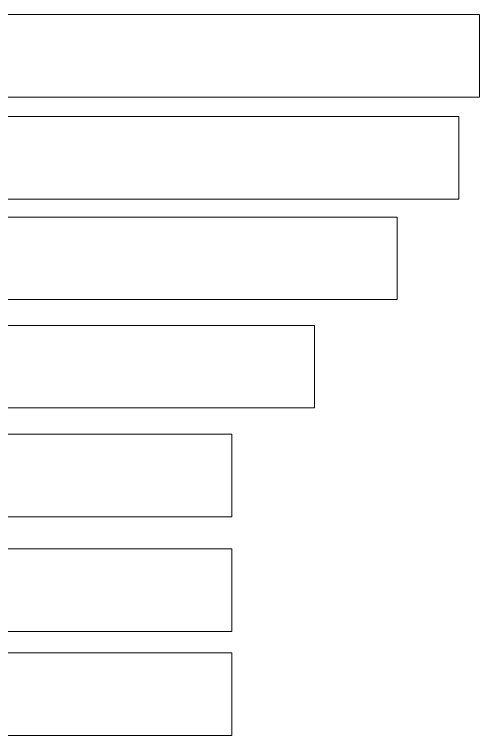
# Model space of a CAD drawing. Header units: millimetres. Extents: x -742 to 1487, y -1115 to 638.
# Drawn here: x 166 to 273.3, y -945.6 to -779.2 of the extents above; entities that cross this region are included whole.
import ezdxf

# ---------------------------------------------------------------- set-up
doc = ezdxf.new("R2010")
doc.units = ezdxf.units.MM
doc.layers.add('Layer 1', color=7, linetype='CONTINUOUS')

msp = doc.modelspace()

# ---------------------------------------------------------------- linework, layer by layer
at = {"layer": 'Layer 1', "color": 250, "lineweight": 9}
for points in [[(82.801, -798.298), (273.301, -798.298), (273.301, -779.248), (82.801, -779.248), (82.801, -798.298)], [(82.801, -821.848), (268.538, -821.848), (268.538, -802.798), (82.801, -802.798), (82.801, -821.848)], [(82.801, -845.043), (254.251, -845.043), (254.251, -825.993), (82.801, -825.993), (82.801, -845.043)], [(82.801, -870.023), (235.201, -870.023), (235.201, -850.973), (82.801, -850.973), (82.801, -870.023)], [(82.801, -895.159), (216.151, -895.159), (216.151, -876.109), (82.801, -876.109), (82.801, -895.159)], [(82.801, -921.605), (216.151, -921.605), (216.151, -902.555), (82.801, -902.555), (82.801, -921.605)], [(82.801, -945.605), (216.151, -945.605), (216.151, -926.555), (82.801, -926.555), (82.801, -945.605)]]:
    msp.add_lwpolyline(points, close=True, dxfattribs=at)

doc.saveas('drawing.dxf')
